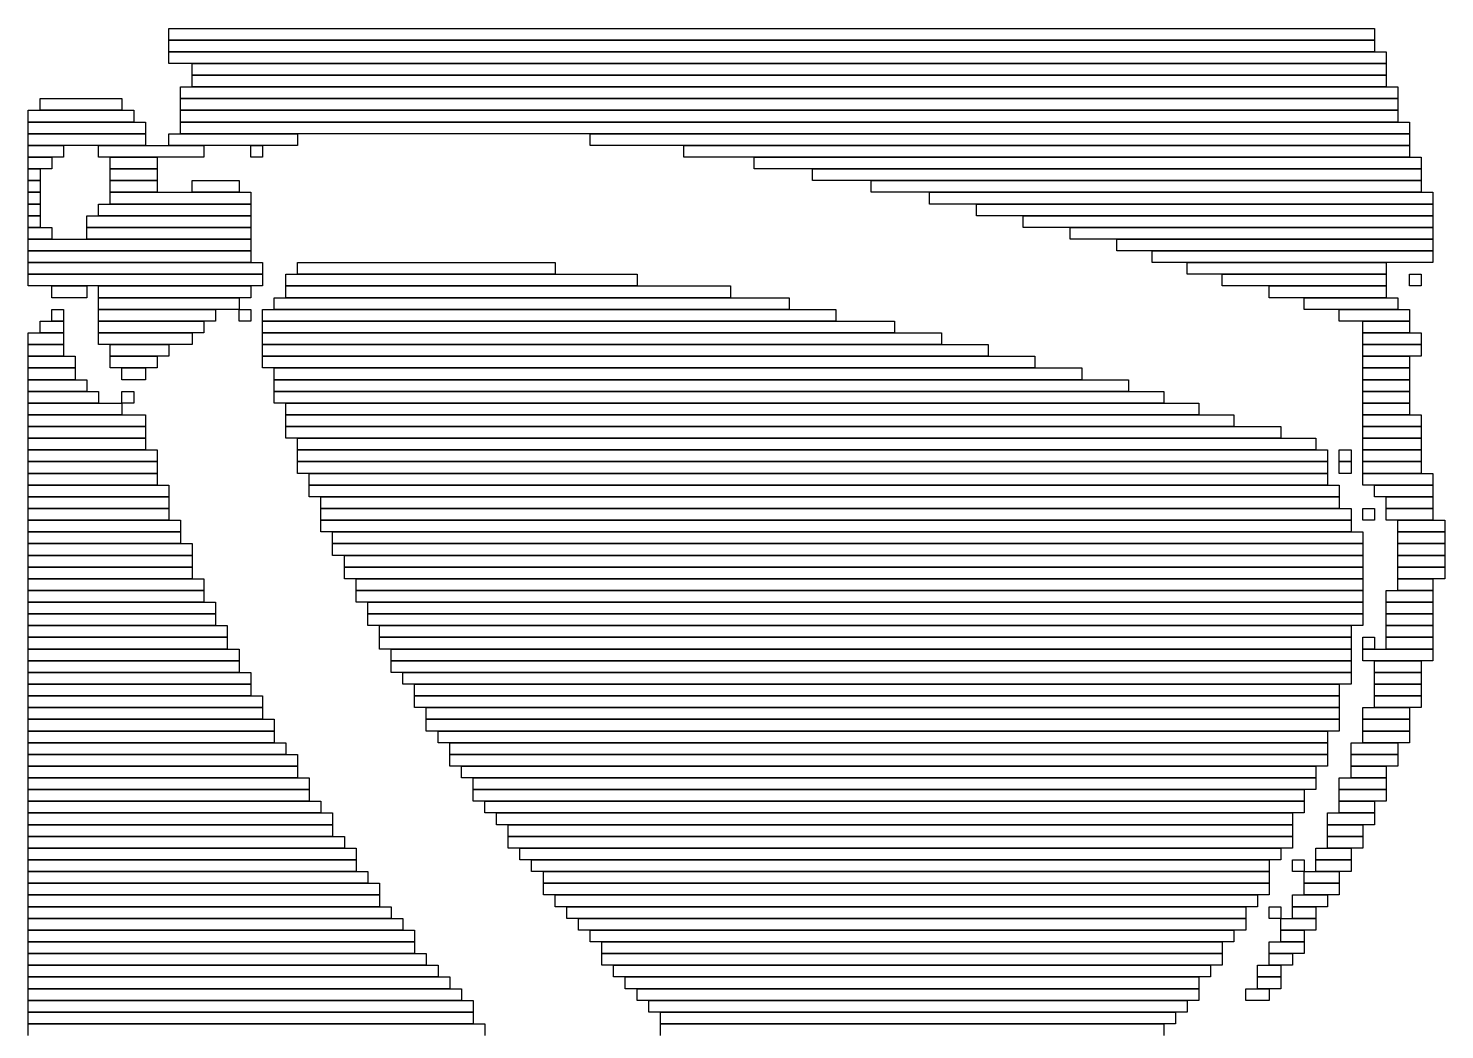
# Model space of a CAD drawing. Extents: x 445 to 568, y 413 to 631.
# Drawn here: x 445 to 566, y 545.5 to 631 of the extents above; entities that cross this region are included whole.
import ezdxf

# ---------------------------------------------------------------- set-up
doc = ezdxf.new("R2010")
doc.units = 0

msp = doc.modelspace()

# ---------------------------------------------------------------- linework, layer by layer
for p, q in [((457, 631), (560, 631)), ((457, 630), (457, 631)), ((560, 631), (560, 630)), ((560, 630), (457, 630)), ((457, 630), (560, 630)), ((457, 629), (457, 630)), ((560, 630), (560, 629)), ((560, 629), (457, 629)), ((457, 629), (561, 629)), ((457, 628), (457, 629)), ((561, 628), (457, 628)), ((459, 628), (561, 628)), ((459, 627), (459, 628)), ((561, 629), (561, 628)), ((561, 628), (561, 627)), ((561, 627), (459, 627)), ((459, 627), (561, 627)), ((459, 626), (459, 627)), ((561, 627), (561, 626)), ((458, 626), (562, 626)), ((458, 625), (458, 626)), ((561, 626), (459, 626)), ((562, 626), (562, 625)), ((446, 625), (453, 625)), ((446, 624), (446, 625)), ((453, 625), (453, 624)), ((562, 625), (458, 625)), ((458, 625), (562, 625)), ((458, 624), (458, 625)), ((562, 625), (562, 624)), ((445, 624), (454, 624)), ((445, 623), (445, 624)), ((453, 624), (446, 624)), ((454, 624), (454, 623)), ((562, 624), (458, 624)), ((458, 624), (562, 624)), ((458, 623), (458, 624)), ((562, 624), (562, 623)), ((454, 623), (445, 623)), ((445, 623), (455, 623)), ((445, 622), (445, 623)), ((455, 622), (445, 622)), ((445, 622), (455, 622)), ((445, 621), (445, 622)), ((455, 623), (455, 622)), ((455, 622), (455, 621)), ((457, 622), (468, 622)), ((457, 621), (457, 622)), ((562, 623), (458, 623)), ((458, 623), (563, 623)), ((458, 622), (458, 623)), ((563, 622), (458, 622)), ((468, 622), (468, 621)), ((493, 622), (563, 622)), ((493, 621), (493, 622)), ((563, 623), (563, 622)), ((563, 622), (563, 621)), ((455, 621), (445, 621)), ((445, 621), (448, 621)), ((445, 620), (445, 621)), ((448, 621), (448, 620)), ((451, 621), (460, 621)), ((451, 620), (451, 621)), ((468, 621), (457, 621)), ((460, 621), (460, 620)), ((464, 621), (465, 621)), ((464, 620), (464, 621)), ((465, 621), (465, 620)), ((563, 621), (493, 621)), ((501, 621), (563, 621)), ((501, 620), (501, 621)), ((563, 621), (563, 620)), ((448, 620), (445, 620)), ((445, 620), (447, 620)), ((445, 619), (445, 620)), ((447, 620), (447, 619)), ((460, 620), (451, 620)), ((452, 620), (456, 620)), ((452, 619), (452, 620)), ((456, 620), (456, 619)), ((465, 620), (464, 620)), ((563, 620), (501, 620)), ((507, 620), (564, 620)), ((507, 619), (507, 620)), ((564, 620), (564, 619)), ((447, 619), (445, 619)), ((445, 619), (446, 619)), ((445, 618), (445, 619)), ((446, 619), (446, 618)), ((456, 619), (452, 619)), ((452, 619), (456, 619)), ((452, 618), (452, 619)), ((456, 619), (456, 618)), ((564, 619), (507, 619)), ((512, 619), (564, 619)), ((512, 618), (512, 619)), ((564, 619), (564, 618)), ((446, 618), (445, 618)), ((445, 618), (446, 618)), ((445, 617), (445, 618)), ((446, 618), (446, 617)), ((456, 618), (452, 618)), ((452, 618), (456, 618)), ((452, 617), (452, 618)), ((456, 618), (456, 617)), ((459, 618), (463, 618)), ((459, 617), (459, 618)), ((463, 618), (463, 617)), ((564, 618), (512, 618)), ((517, 618), (564, 618)), ((517, 617), (517, 618)), ((564, 618), (564, 617)), ((446, 617), (445, 617)), ((445, 617), (446, 617)), ((445, 616), (445, 617)), ((446, 616), (445, 616)), ((445, 616), (446, 616)), ((445, 615), (445, 616)), ((446, 617), (446, 616)), ((446, 616), (446, 615)), ((451, 616), (464, 616)), ((451, 615), (451, 616)), ((456, 617), (452, 617)), ((452, 617), (464, 617)), ((452, 616), (452, 617)), ((464, 616), (452, 616)), ((463, 617), (459, 617)), ((464, 617), (464, 616)), ((464, 616), (464, 615)), ((564, 617), (517, 617)), ((522, 617), (565, 617)), ((522, 616), (522, 617)), ((565, 616), (522, 616)), ((526, 616), (565, 616)), ((526, 615), (526, 616)), ((565, 617), (565, 616)), ((565, 616), (565, 615)), ((446, 615), (445, 615)), ((445, 615), (446, 615)), ((445, 614), (445, 615)), ((446, 615), (446, 614)), ((450, 615), (464, 615)), ((450, 614), (450, 615)), ((464, 615), (451, 615)), ((464, 615), (464, 614)), ((565, 615), (526, 615)), ((530, 615), (565, 615)), ((530, 614), (530, 615)), ((565, 615), (565, 614)), ((446, 614), (445, 614)), ((445, 614), (447, 614)), ((445, 613), (445, 614)), ((447, 614), (447, 613)), ((464, 614), (450, 614)), ((450, 614), (464, 614)), ((450, 613), (450, 614)), ((464, 614), (464, 613)), ((565, 614), (530, 614)), ((534, 614), (565, 614)), ((534, 613), (534, 614)), ((565, 614), (565, 613)), ((447, 613), (445, 613)), ((445, 613), (464, 613)), ((445, 612), (445, 613)), ((464, 613), (450, 613)), ((464, 613), (464, 612)), ((565, 613), (534, 613)), ((538, 613), (565, 613)), ((538, 612), (538, 613)), ((565, 613), (565, 612)), ((464, 612), (445, 612)), ((445, 612), (464, 612)), ((445, 611), (445, 612)), ((464, 612), (464, 611)), ((565, 612), (538, 612)), ((541, 612), (565, 612)), ((541, 611), (541, 612)), ((565, 612), (565, 611)), ((464, 611), (445, 611)), ((445, 611), (465, 611)), ((445, 610), (445, 611)), ((465, 610), (445, 610)), ((445, 610), (465, 610)), ((445, 609), (445, 610)), ((465, 611), (465, 610)), ((465, 610), (465, 609)), ((467, 610), (497, 610)), ((467, 609), (467, 610)), ((468, 611), (490, 611)), ((468, 610), (468, 611)), ((490, 610), (468, 610)), ((490, 611), (490, 610)), ((497, 610), (497, 609)), ((565, 611), (541, 611)), ((544, 611), (561, 611)), ((544, 610), (544, 611)), ((561, 610), (544, 610)), ((547, 610), (561, 610)), ((547, 609), (547, 610)), ((561, 611), (561, 610)), ((561, 610), (561, 609)), ((563, 610), (564, 610)), ((563, 609), (563, 610)), ((564, 610), (564, 609)), ((465, 609), (445, 609)), ((447, 609), (450, 609)), ((447, 608), (447, 609)), ((450, 609), (450, 608)), ((451, 609), (464, 609)), ((451, 608), (451, 609)), ((464, 609), (464, 608)), ((497, 609), (467, 609)), ((467, 609), (505, 609)), ((467, 608), (467, 609)), ((505, 609), (505, 608)), ((561, 609), (547, 609)), ((551, 609), (561, 609)), ((551, 608), (551, 609)), ((561, 609), (561, 608)), ((564, 609), (563, 609)), ((450, 608), (447, 608)), ((464, 608), (451, 608)), ((451, 608), (463, 608)), ((451, 607), (451, 608)), ((463, 608), (463, 607)), ((466, 608), (510, 608)), ((466, 607), (466, 608)), ((505, 608), (467, 608)), ((510, 608), (510, 607)), ((561, 608), (551, 608)), ((554, 608), (562, 608)), ((554, 607), (554, 608)), ((562, 608), (562, 607)), ((447, 607), (448, 607)), ((447, 606), (447, 607)), ((448, 607), (448, 606)), ((463, 607), (451, 607)), ((451, 607), (461, 607)), ((451, 606), (451, 607)), ((461, 607), (461, 606)), ((463, 607), (464, 607)), ((463, 606), (463, 607)), ((464, 607), (464, 606)), ((465, 607), (514, 607)), ((465, 606), (465, 607)), ((510, 607), (466, 607)), ((514, 607), (514, 606)), ((562, 607), (554, 607)), ((557, 607), (563, 607)), ((557, 606), (557, 607)), ((563, 607), (563, 606)), ((445, 605), (448, 605)), ((445, 604), (445, 605)), ((446, 606), (448, 606)), ((446, 605), (446, 606)), ((448, 605), (446, 605)), ((448, 606), (447, 606)), ((448, 606), (448, 605)), ((448, 605), (448, 604)), ((461, 606), (451, 606)), ((451, 606), (460, 606)), ((451, 605), (451, 606)), ((460, 605), (451, 605)), ((451, 605), (459, 605)), ((451, 604), (451, 605)), ((459, 605), (459, 604)), ((460, 606), (460, 605)), ((464, 606), (463, 606)), ((514, 606), (465, 606)), ((465, 606), (519, 606)), ((465, 605), (465, 606)), ((519, 605), (465, 605)), ((465, 605), (523, 605)), ((465, 604), (465, 605)), ((519, 606), (519, 605)), ((523, 605), (523, 604)), ((563, 606), (557, 606)), ((559, 606), (563, 606)), ((559, 605), (559, 606)), ((563, 605), (559, 605)), ((559, 605), (564, 605)), ((559, 604), (559, 605)), ((563, 606), (563, 605)), ((564, 605), (564, 604)), ((448, 604), (445, 604)), ((445, 604), (448, 604)), ((445, 603), (445, 604)), ((448, 604), (448, 603)), ((459, 604), (451, 604)), ((452, 604), (457, 604)), ((452, 603), (452, 604)), ((457, 604), (457, 603)), ((523, 604), (465, 604)), ((465, 604), (527, 604)), ((465, 603), (465, 604)), ((527, 604), (527, 603)), ((564, 604), (559, 604)), ((559, 604), (564, 604)), ((559, 603), (559, 604)), ((564, 604), (564, 603)), ((448, 603), (445, 603)), ((445, 603), (449, 603)), ((445, 602), (445, 603)), ((449, 603), (449, 602)), ((457, 603), (452, 603)), ((452, 603), (456, 603)), ((452, 602), (452, 603)), ((456, 603), (456, 602)), ((527, 603), (465, 603)), ((465, 603), (531, 603)), ((465, 602), (465, 603)), ((531, 603), (531, 602)), ((564, 603), (559, 603)), ((559, 603), (563, 603)), ((559, 602), (559, 603)), ((563, 603), (563, 602)), ((449, 602), (445, 602)), ((445, 602), (449, 602)), ((445, 601), (445, 602)), ((449, 602), (449, 601)), ((456, 602), (452, 602)), ((453, 602), (455, 602)), ((453, 601), (453, 602)), ((455, 602), (455, 601)), ((531, 602), (465, 602)), ((466, 602), (535, 602)), ((466, 601), (466, 602)), ((535, 602), (535, 601)), ((563, 602), (559, 602)), ((559, 602), (563, 602)), ((559, 601), (559, 602)), ((563, 602), (563, 601)), ((449, 601), (445, 601)), ((445, 601), (450, 601)), ((445, 600), (445, 601)), ((450, 601), (450, 600)), ((455, 601), (453, 601)), ((535, 601), (466, 601)), ((466, 601), (539, 601)), ((466, 600), (466, 601)), ((539, 601), (539, 600)), ((563, 601), (559, 601)), ((559, 601), (563, 601)), ((559, 600), (559, 601)), ((563, 601), (563, 600)), ((450, 600), (445, 600)), ((445, 600), (451, 600)), ((445, 599), (445, 600)), ((451, 599), (445, 599)), ((445, 599), (453, 599)), ((445, 598), (445, 599)), ((451, 600), (451, 599)), ((453, 600), (454, 600)), ((453, 599), (453, 600)), ((454, 599), (453, 599)), ((453, 599), (453, 598)), ((454, 600), (454, 599)), ((539, 600), (466, 600)), ((466, 600), (542, 600)), ((466, 599), (466, 600)), ((542, 599), (466, 599)), ((467, 599), (545, 599)), ((467, 598), (467, 599)), ((542, 600), (542, 599)), ((545, 599), (545, 598)), ((563, 600), (559, 600)), ((559, 600), (563, 600)), ((559, 599), (559, 600)), ((563, 599), (559, 599)), ((559, 599), (563, 599)), ((559, 598), (559, 599)), ((563, 600), (563, 599)), ((563, 599), (563, 598)), ((453, 598), (445, 598)), ((445, 598), (455, 598)), ((445, 597), (445, 598)), ((455, 598), (455, 597)), ((545, 598), (467, 598)), ((467, 598), (548, 598)), ((467, 597), (467, 598)), ((548, 598), (548, 597)), ((563, 598), (559, 598)), ((559, 598), (564, 598)), ((559, 597), (559, 598)), ((564, 598), (564, 597)), ((455, 597), (445, 597)), ((445, 597), (455, 597)), ((445, 596), (445, 597)), ((455, 597), (455, 596)), ((548, 597), (467, 597)), ((467, 597), (552, 597)), ((467, 596), (467, 597)), ((552, 597), (552, 596)), ((564, 597), (559, 597)), ((559, 597), (564, 597)), ((559, 596), (559, 597)), ((564, 597), (564, 596)), ((455, 596), (445, 596)), ((445, 596), (455, 596)), ((445, 595), (445, 596)), ((455, 596), (455, 595)), ((552, 596), (467, 596)), ((468, 596), (555, 596)), ((468, 595), (468, 596)), ((555, 596), (555, 595)), ((564, 596), (559, 596)), ((559, 596), (564, 596)), ((559, 595), (559, 596)), ((564, 596), (564, 595)), ((455, 595), (445, 595)), ((445, 595), (456, 595)), ((445, 594), (445, 595)), ((456, 595), (456, 594)), ((555, 595), (468, 595)), ((468, 595), (556, 595)), ((468, 594), (468, 595)), ((556, 595), (556, 594)), ((557, 595), (558, 595)), ((557, 594), (557, 595)), ((558, 595), (558, 594)), ((564, 595), (559, 595)), ((559, 595), (564, 595)), ((559, 594), (559, 595)), ((564, 595), (564, 594)), ((456, 594), (445, 594)), ((445, 594), (456, 594)), ((445, 593), (445, 594)), ((456, 593), (445, 593)), ((445, 593), (456, 593)), ((445, 592), (445, 593)), ((456, 594), (456, 593)), ((456, 593), (456, 592)), ((556, 594), (468, 594)), ((468, 594), (556, 594)), ((468, 593), (468, 594)), ((556, 593), (468, 593)), ((469, 593), (556, 593)), ((469, 592), (469, 593)), ((556, 594), (556, 593)), ((556, 593), (556, 592)), ((558, 594), (557, 594)), ((557, 594), (558, 594)), ((557, 593), (557, 594)), ((558, 593), (557, 593)), ((558, 594), (558, 593)), ((564, 594), (559, 594)), ((559, 594), (564, 594)), ((559, 593), (559, 594)), ((564, 593), (559, 593)), ((559, 593), (565, 593)), ((559, 592), (559, 593)), ((564, 594), (564, 593)), ((565, 593), (565, 592)), ((456, 592), (445, 592)), ((445, 592), (457, 592)), ((445, 591), (445, 592)), ((457, 592), (457, 591)), ((556, 592), (469, 592)), ((469, 592), (557, 592)), ((469, 591), (469, 592)), ((557, 592), (557, 591)), ((565, 592), (559, 592)), ((560, 592), (565, 592)), ((560, 591), (560, 592)), ((565, 592), (565, 591)), ((457, 591), (445, 591)), ((445, 591), (457, 591)), ((445, 590), (445, 591)), ((457, 591), (457, 590)), ((557, 591), (469, 591)), ((470, 591), (557, 591)), ((470, 590), (470, 591)), ((557, 591), (557, 590)), ((565, 591), (560, 591)), ((561, 591), (565, 591)), ((561, 590), (561, 591)), ((565, 591), (565, 590)), ((457, 590), (445, 590)), ((445, 590), (457, 590)), ((445, 589), (445, 590)), ((457, 590), (457, 589)), ((557, 590), (470, 590)), ((470, 590), (558, 590)), ((470, 589), (470, 590)), ((558, 590), (558, 589)), ((559, 590), (560, 590)), ((559, 589), (559, 590)), ((560, 590), (560, 589)), ((565, 590), (561, 590)), ((561, 590), (565, 590)), ((561, 589), (561, 590)), ((565, 590), (565, 589)), ((457, 589), (445, 589)), ((445, 589), (458, 589)), ((445, 588), (445, 589)), ((458, 589), (458, 588)), ((558, 589), (470, 589)), ((470, 589), (558, 589)), ((470, 588), (470, 589)), ((558, 589), (558, 588)), ((560, 589), (559, 589)), ((565, 589), (561, 589)), ((562, 589), (566, 589)), ((562, 588), (562, 589)), ((566, 589), (566, 588)), ((458, 588), (445, 588)), ((445, 588), (458, 588)), ((445, 587), (445, 588)), ((458, 587), (445, 587)), ((445, 587), (459, 587)), ((445, 586), (445, 587)), ((458, 588), (458, 587)), ((459, 587), (459, 586)), ((558, 588), (470, 588)), ((471, 588), (559, 588)), ((471, 587), (471, 588)), ((559, 587), (471, 587)), ((471, 587), (559, 587)), ((471, 586), (471, 587)), ((559, 588), (559, 587)), ((559, 587), (559, 586)), ((566, 588), (562, 588)), ((562, 588), (566, 588)), ((562, 587), (562, 588)), ((566, 587), (562, 587)), ((562, 587), (566, 587)), ((562, 586), (562, 587)), ((566, 588), (566, 587)), ((566, 587), (566, 586)), ((459, 586), (445, 586)), ((445, 586), (459, 586)), ((445, 585), (445, 586)), ((459, 586), (459, 585)), ((559, 586), (471, 586)), ((472, 586), (559, 586)), ((472, 585), (472, 586)), ((559, 586), (559, 585)), ((566, 586), (562, 586)), ((562, 586), (566, 586)), ((562, 585), (562, 586)), ((566, 586), (566, 585)), ((459, 585), (445, 585)), ((445, 585), (459, 585)), ((445, 584), (445, 585)), ((459, 585), (459, 584)), ((559, 585), (472, 585)), ((472, 585), (559, 585)), ((472, 584), (472, 585)), ((559, 585), (559, 584)), ((566, 585), (562, 585)), ((562, 585), (566, 585)), ((562, 584), (562, 585)), ((566, 585), (566, 584)), ((459, 584), (445, 584)), ((445, 584), (460, 584)), ((445, 583), (445, 584)), ((460, 584), (460, 583)), ((559, 584), (472, 584)), ((473, 584), (559, 584)), ((473, 583), (473, 584)), ((559, 584), (559, 583)), ((566, 584), (562, 584)), ((562, 584), (565, 584)), ((562, 583), (562, 584)), ((565, 584), (565, 583)), ((460, 583), (445, 583)), ((445, 583), (460, 583)), ((445, 582), (445, 583)), ((460, 583), (460, 582)), ((559, 583), (473, 583)), ((473, 583), (559, 583)), ((473, 582), (473, 583)), ((559, 583), (559, 582)), ((561, 583), (565, 583)), ((561, 582), (561, 583)), ((565, 583), (562, 583)), ((565, 583), (565, 582)), ((460, 582), (445, 582)), ((445, 582), (461, 582)), ((445, 581), (445, 582)), ((461, 581), (445, 581)), ((445, 581), (461, 581)), ((445, 580), (445, 581)), ((461, 582), (461, 581)), ((461, 581), (461, 580)), ((559, 582), (473, 582)), ((474, 582), (559, 582)), ((474, 581), (474, 582)), ((559, 581), (474, 581)), ((474, 581), (559, 581)), ((474, 580), (474, 581)), ((559, 582), (559, 581)), ((559, 581), (559, 580)), ((565, 582), (561, 582)), ((561, 582), (565, 582)), ((561, 581), (561, 582)), ((565, 581), (561, 581)), ((561, 581), (565, 581)), ((561, 580), (561, 581)), ((565, 582), (565, 581)), ((565, 581), (565, 580)), ((461, 580), (445, 580)), ((445, 580), (462, 580)), ((445, 579), (445, 580)), ((462, 580), (462, 579)), ((559, 580), (474, 580)), ((475, 580), (558, 580)), ((475, 579), (475, 580)), ((558, 580), (558, 579)), ((565, 580), (561, 580)), ((561, 580), (565, 580)), ((561, 579), (561, 580)), ((565, 580), (565, 579)), ((462, 579), (445, 579)), ((445, 579), (462, 579)), ((445, 578), (445, 579)), ((462, 579), (462, 578)), ((558, 579), (475, 579)), ((475, 579), (558, 579)), ((475, 578), (475, 579)), ((558, 579), (558, 578)), ((559, 579), (560, 579)), ((559, 578), (559, 579)), ((560, 579), (560, 578)), ((565, 579), (561, 579)), ((561, 579), (565, 579)), ((561, 578), (561, 579)), ((565, 579), (565, 578)), ((462, 578), (445, 578)), ((445, 578), (463, 578)), ((445, 577), (445, 578)), ((463, 578), (463, 577)), ((558, 578), (475, 578)), ((476, 578), (558, 578)), ((476, 577), (476, 578)), ((558, 578), (558, 577)), ((560, 578), (559, 578)), ((559, 578), (565, 578)), ((559, 577), (559, 578)), ((565, 578), (561, 578)), ((565, 578), (565, 577)), ((463, 577), (445, 577)), ((445, 577), (463, 577)), ((445, 576), (445, 577)), ((463, 576), (445, 576)), ((445, 576), (464, 576)), ((445, 575), (445, 576)), ((463, 577), (463, 576)), ((464, 576), (464, 575)), ((558, 577), (476, 577)), ((476, 577), (558, 577)), ((476, 576), (476, 577)), ((558, 576), (476, 576)), ((477, 576), (558, 576)), ((477, 575), (477, 576)), ((558, 577), (558, 576)), ((558, 576), (558, 575)), ((565, 577), (559, 577)), ((560, 577), (564, 577)), ((560, 576), (560, 577)), ((564, 576), (560, 576)), ((560, 576), (564, 576)), ((560, 575), (560, 576)), ((564, 577), (564, 576)), ((564, 576), (564, 575)), ((464, 575), (445, 575)), ((445, 575), (464, 575)), ((445, 574), (445, 575)), ((464, 575), (464, 574)), ((558, 575), (477, 575)), ((478, 575), (557, 575)), ((478, 574), (478, 575)), ((557, 575), (557, 574)), ((564, 575), (560, 575)), ((560, 575), (564, 575)), ((560, 574), (560, 575)), ((564, 575), (564, 574)), ((464, 574), (445, 574)), ((445, 574), (465, 574)), ((445, 573), (445, 574)), ((465, 574), (465, 573)), ((557, 574), (478, 574)), ((478, 574), (557, 574)), ((478, 573), (478, 574)), ((557, 574), (557, 573)), ((564, 574), (560, 574)), ((560, 574), (564, 574)), ((560, 573), (560, 574)), ((564, 574), (564, 573)), ((465, 573), (445, 573)), ((445, 573), (465, 573)), ((445, 572), (445, 573)), ((465, 573), (465, 572)), ((557, 573), (478, 573)), ((479, 573), (557, 573)), ((479, 572), (479, 573)), ((557, 573), (557, 572)), ((559, 573), (563, 573)), ((559, 572), (559, 573)), ((564, 573), (560, 573)), ((563, 573), (563, 572)), ((465, 572), (445, 572)), ((445, 572), (466, 572)), ((445, 571), (445, 572)), ((466, 572), (466, 571)), ((557, 572), (479, 572)), ((479, 572), (557, 572)), ((479, 571), (479, 572)), ((557, 572), (557, 571)), ((563, 572), (559, 572)), ((559, 572), (563, 572)), ((559, 571), (559, 572)), ((563, 572), (563, 571)), ((466, 571), (445, 571)), ((445, 571), (466, 571)), ((445, 570), (445, 571)), ((466, 570), (445, 570)), ((445, 570), (467, 570)), ((445, 569), (445, 570)), ((466, 571), (466, 570)), ((467, 570), (467, 569)), ((557, 571), (479, 571)), ((480, 571), (556, 571)), ((480, 570), (480, 571)), ((556, 570), (480, 570)), ((481, 570), (556, 570)), ((481, 569), (481, 570)), ((556, 571), (556, 570)), ((556, 570), (556, 569)), ((558, 570), (562, 570)), ((558, 569), (558, 570)), ((563, 571), (559, 571)), ((559, 571), (563, 571)), ((559, 570), (559, 571)), ((563, 570), (559, 570)), ((562, 570), (562, 569)), ((563, 571), (563, 570)), ((467, 569), (445, 569)), ((445, 569), (468, 569)), ((445, 568), (445, 569)), ((468, 569), (468, 568)), ((556, 569), (481, 569)), ((481, 569), (556, 569)), ((481, 568), (481, 569)), ((556, 569), (556, 568)), ((562, 569), (558, 569)), ((558, 569), (562, 569)), ((558, 568), (558, 569)), ((562, 569), (562, 568)), ((468, 568), (445, 568)), ((445, 568), (468, 568)), ((445, 567), (445, 568)), ((468, 568), (468, 567)), ((556, 568), (481, 568)), ((482, 568), (555, 568)), ((482, 567), (482, 568)), ((555, 568), (555, 567)), ((562, 568), (558, 568)), ((558, 568), (561, 568)), ((558, 567), (558, 568)), ((561, 568), (561, 567)), ((468, 567), (445, 567)), ((445, 567), (469, 567)), ((445, 566), (445, 567)), ((469, 567), (469, 566)), ((555, 567), (482, 567)), ((483, 567), (555, 567)), ((483, 566), (483, 567)), ((555, 567), (555, 566)), ((557, 567), (561, 567)), ((557, 566), (557, 567)), ((561, 567), (558, 567)), ((561, 567), (561, 566)), ((469, 566), (445, 566)), ((445, 566), (469, 566)), ((445, 565), (445, 566)), ((469, 566), (469, 565)), ((555, 566), (483, 566)), ((483, 566), (554, 566)), ((483, 565), (483, 566)), ((554, 566), (554, 565)), ((561, 566), (557, 566)), ((557, 566), (561, 566)), ((557, 565), (557, 566)), ((561, 566), (561, 565)), ((469, 565), (445, 565)), ((445, 565), (470, 565)), ((445, 564), (445, 565)), ((470, 564), (445, 564)), ((445, 564), (471, 564)), ((445, 563), (445, 564)), ((470, 565), (470, 564)), ((471, 564), (471, 563)), ((554, 565), (483, 565)), ((484, 565), (554, 565)), ((484, 564), (484, 565)), ((554, 564), (484, 564)), ((485, 564), (553, 564)), ((485, 563), (485, 564)), ((553, 564), (553, 563)), ((554, 565), (554, 564)), ((556, 564), (560, 564)), ((556, 563), (556, 564)), ((561, 565), (557, 565)), ((557, 565), (560, 565)), ((557, 564), (557, 565)), ((560, 564), (557, 564)), ((560, 565), (560, 564)), ((560, 564), (560, 563)), ((471, 563), (445, 563)), ((445, 563), (471, 563)), ((445, 562), (445, 563)), ((471, 563), (471, 562)), ((553, 563), (485, 563)), ((486, 563), (553, 563)), ((486, 562), (486, 563)), ((553, 563), (553, 562)), ((560, 563), (556, 563)), ((556, 563), (559, 563)), ((556, 562), (556, 563)), ((559, 563), (559, 562)), ((471, 562), (445, 562)), ((445, 562), (472, 562)), ((445, 561), (445, 562)), ((472, 562), (472, 561)), ((553, 562), (486, 562)), ((486, 562), (553, 562)), ((486, 561), (486, 562)), ((553, 562), (553, 561)), ((559, 562), (556, 562)), ((556, 562), (559, 562)), ((556, 561), (556, 562)), ((559, 562), (559, 561)), ((472, 561), (445, 561)), ((445, 561), (473, 561)), ((445, 560), (445, 561)), ((473, 561), (473, 560)), ((553, 561), (486, 561)), ((487, 561), (552, 561)), ((487, 560), (487, 561)), ((552, 561), (552, 560)), ((555, 561), (558, 561)), ((555, 560), (555, 561)), ((559, 561), (556, 561)), ((558, 561), (558, 560)), ((473, 560), (445, 560)), ((445, 560), (473, 560)), ((445, 559), (445, 560)), ((473, 560), (473, 559)), ((552, 560), (487, 560)), ((488, 560), (551, 560)), ((488, 559), (488, 560)), ((551, 560), (551, 559)), ((553, 560), (554, 560)), ((553, 559), (553, 560)), ((554, 560), (554, 559)), ((558, 560), (555, 560)), ((555, 560), (558, 560)), ((555, 559), (555, 560)), ((558, 560), (558, 559)), ((473, 559), (445, 559)), ((445, 559), (474, 559)), ((445, 558), (445, 559)), ((474, 558), (445, 558)), ((445, 558), (475, 558)), ((445, 557), (445, 558)), ((474, 559), (474, 558)), ((475, 558), (475, 557)), ((551, 559), (488, 559)), ((489, 559), (551, 559)), ((489, 558), (489, 559)), ((551, 558), (489, 558)), ((489, 558), (551, 558)), ((489, 557), (489, 558)), ((551, 559), (551, 558)), ((551, 558), (551, 557)), ((554, 559), (553, 559)), ((554, 559), (557, 559)), ((554, 558), (554, 559)), ((557, 558), (554, 558)), ((554, 558), (557, 558)), ((554, 557), (554, 558)), ((558, 559), (555, 559)), ((557, 559), (557, 558)), ((557, 558), (557, 557)), ((475, 557), (445, 557)), ((445, 557), (475, 557)), ((445, 556), (445, 557)), ((475, 557), (475, 556)), ((551, 557), (489, 557)), ((490, 557), (550, 557)), ((490, 556), (490, 557)), ((550, 557), (550, 556)), ((553, 557), (556, 557)), ((553, 556), (553, 557)), ((557, 557), (554, 557)), ((556, 557), (556, 556)), ((475, 556), (445, 556)), ((445, 556), (476, 556)), ((445, 555), (445, 556)), ((476, 556), (476, 555)), ((550, 556), (490, 556)), ((491, 556), (549, 556)), ((491, 555), (491, 556)), ((549, 556), (549, 555)), ((551, 556), (552, 556)), ((551, 555), (551, 556)), ((552, 556), (552, 555)), ((556, 556), (553, 556)), ((553, 556), (555, 556)), ((553, 555), (553, 556)), ((555, 556), (555, 555)), ((476, 555), (445, 555)), ((445, 555), (477, 555)), ((445, 554), (445, 555)), ((477, 555), (477, 554)), ((549, 555), (491, 555)), ((492, 555), (549, 555)), ((492, 554), (492, 555)), ((549, 555), (549, 554)), ((552, 555), (551, 555)), ((552, 555), (555, 555)), ((552, 554), (552, 555)), ((555, 555), (553, 555)), ((555, 555), (555, 554)), ((477, 554), (445, 554)), ((445, 554), (478, 554)), ((445, 553), (445, 554)), ((478, 553), (445, 553)), ((445, 553), (478, 553)), ((445, 552), (445, 553)), ((478, 554), (478, 553)), ((478, 553), (478, 552)), ((549, 554), (492, 554)), ((493, 554), (548, 554)), ((493, 553), (493, 554)), ((548, 553), (493, 553)), ((494, 553), (547, 553)), ((494, 552), (494, 553)), ((547, 553), (547, 552)), ((548, 554), (548, 553)), ((551, 553), (554, 553)), ((551, 552), (551, 553)), ((555, 554), (552, 554)), ((552, 554), (554, 554)), ((552, 553), (552, 554)), ((554, 553), (552, 553)), ((554, 554), (554, 553)), ((554, 553), (554, 552)), ((478, 552), (445, 552)), ((445, 552), (479, 552)), ((445, 551), (445, 552)), ((479, 552), (479, 551)), ((547, 552), (494, 552)), ((494, 552), (547, 552)), ((494, 551), (494, 552)), ((547, 552), (547, 551)), ((554, 552), (551, 552)), ((551, 552), (553, 552)), ((551, 551), (551, 552)), ((553, 552), (553, 551)), ((479, 551), (445, 551)), ((445, 551), (480, 551)), ((445, 550), (445, 551)), ((480, 551), (480, 550)), ((547, 551), (494, 551)), ((495, 551), (546, 551)), ((495, 550), (495, 551)), ((546, 551), (546, 550)), ((550, 551), (552, 551)), ((550, 550), (550, 551)), ((553, 551), (551, 551)), ((552, 551), (552, 550)), ((480, 550), (445, 550)), ((445, 550), (481, 550)), ((445, 549), (445, 550)), ((481, 550), (481, 549)), ((546, 550), (495, 550)), ((496, 550), (545, 550)), ((496, 549), (496, 550)), ((545, 550), (545, 549)), ((552, 550), (550, 550)), ((550, 550), (552, 550)), ((550, 549), (550, 550)), ((552, 550), (552, 549)), ((481, 549), (445, 549)), ((445, 549), (482, 549)), ((445, 548), (445, 549)), ((482, 549), (482, 548)), ((545, 549), (496, 549)), ((497, 549), (545, 549)), ((497, 548), (497, 549)), ((545, 549), (545, 548)), ((549, 549), (551, 549)), ((549, 548), (549, 549)), ((552, 549), (550, 549)), ((551, 549), (551, 548)), ((482, 548), (445, 548)), ((445, 548), (483, 548)), ((445, 547), (445, 548)), ((483, 547), (445, 547)), ((445, 547), (483, 547)), ((445, 546), (445, 547)), ((483, 548), (483, 547)), ((483, 547), (483, 546)), ((545, 548), (497, 548)), ((498, 548), (544, 548)), ((498, 547), (498, 548)), ((544, 547), (498, 547)), ((499, 547), (543, 547)), ((499, 546), (499, 547)), ((543, 547), (543, 546)), ((544, 548), (544, 547)), ((551, 548), (549, 548)), ((483, 546), (445, 546)), ((445, 546), (484, 546)), ((445, 545), (445, 546)), ((484, 546), (484, 545)), ((543, 546), (499, 546)), ((499, 546), (542, 546)), ((499, 545), (499, 546)), ((542, 546), (542, 545))]:
    msp.add_line(p, q)

doc.saveas('drawing.dxf')
